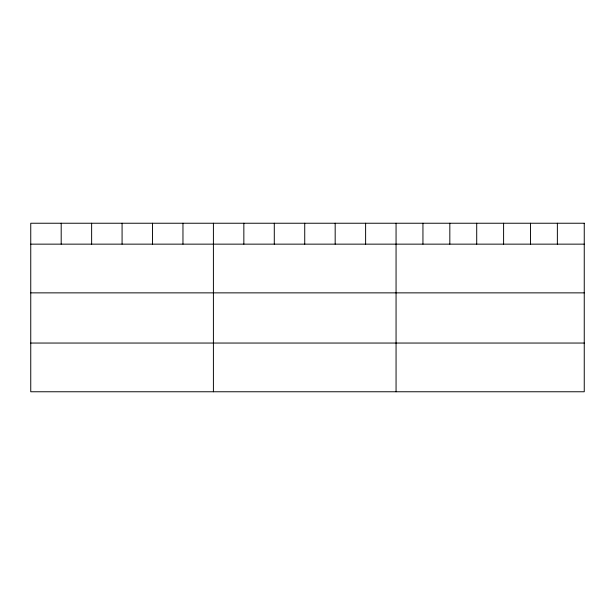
<?xml version="1.0" encoding="UTF-8"?>
<svg xmlns="http://www.w3.org/2000/svg" width="615" height="615" viewBox="0 0 615 615"><rect width="100%" height="100%" fill="white"/><g stroke="black" fill="none" stroke-linecap="round" stroke-linejoin="round"><path stroke-width="0.92" d="M30.75 244.147L584.25 244.147M30.75 292.863L584.25 292.863M30.75 343.047L584.25 343.047M557.367 223.237L557.367 244.147M530.484 223.237L530.484 244.147M503.6 223.237L503.6 244.147M476.71 223.237L476.71 244.147M449.826 223.237L449.826 244.147M422.943 223.237L422.943 244.147M396.06 223.237L396.06 391.763M365.618 223.237L365.618 244.147M335.175 223.237L335.175 244.147M304.733 223.237L304.733 244.147M274.29 223.237L274.29 244.147M243.847 223.237L243.847 244.147M213.405 223.237L213.405 391.763M182.963 223.237L182.963 244.147M152.52 223.237L152.52 244.147M122.078 223.237L122.078 244.147M91.635 223.237L91.635 244.147M61.193 223.237L61.193 244.147M584.25 223.237L30.75 223.237L30.75 391.763L584.25 391.763L584.25 223.237"/></g></svg>
